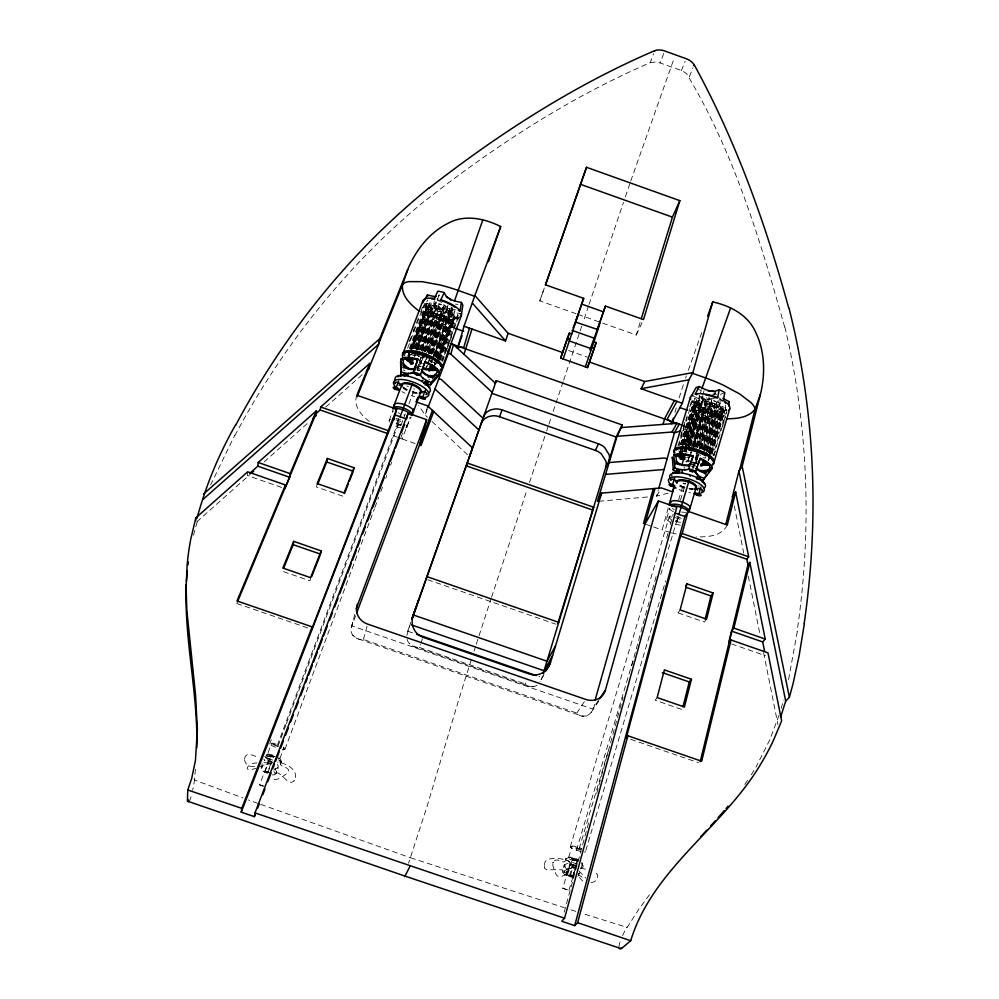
<?xml version="1.0" encoding="UTF-8"?>
<svg xmlns="http://www.w3.org/2000/svg" width="999" height="999" viewBox="0 0 999 999"><rect width="100%" height="100%" fill="white"/><g stroke="black" fill="none" stroke-linecap="round" stroke-linejoin="round"><path stroke-width="0.75" stroke-dasharray="5 3.75" d="M688.124 446.053L699.799 407.317C701.748 404.458 693.98 401.698 694.505 405.444M457.904 319.618C459.14 317.245 454.632 317.47 454.62 319.792L439.835 359.877M695.466 458.179L697.165 461.501M697.614 447.09L711.488 401.885L711.238 399.712A18.494 6.643 16.7 0 0 708.216 398.901L707.117 400.062L692.082 450.099M693.843 444.218L694.155 445.741A18.706 6.206 16.9 0 1 697.202 446.578L698.326 445.454L711.638 400.724M573.201 877.759L564.61 874.737L562.949 872.452M562.974 871.802L562.462 869.829L546.453 869.667L544.455 868.143L544.767 864.872L544.455 865.808M562.949 872.676L563.124 870.741M714.335 414.785C714.834 412.35 719.917 413.449 719.018 415.884L708.266 452.172M276.586 772.065L275.549 773.975L273.451 771.153M693.743 444.755L694.03 446.353L697.165 447.215M406.818 635.539L410.701 622.452M261.189 767.682L262.05 767.819L262.65 765.471L266.221 764.272M700.399 448.151L710.326 414.872C711.8 412.35 706.618 410.502 706.043 413.099L696.016 446.953M423.763 353.634L420.916 361.301L421.341 363.311A9.166 3.047 20.4 0 0 422.265 363.636M247.677 471.828L247.34 475.512L282.068 487.587M710.464 413.923L715.122 414.323A15.26 5.47 16.7 0 1 696.89 407.904L685.539 445.779M708.578 452.06L721.74 407.355L722.489 406.256L724.362 406.293M691.208 402.06L689.098 409.39M714.46 398.551A9.59 3.472 16.6 0 0 708.703 398.726L706.056 399.712L702.697 408.141A20.43 7.368 16.7 0 0 724.774 411.813L725.499 405.082M244.668 758.616C245.255 750.911 255.145 756.33 259.228 757.717M195.529 769.305L194.218 779.919L242.982 797.964M439.835 321.878C441.346 319.418 436.838 317.857 436.413 320.667L424.475 352.635M427.322 351.81L441.633 313.436C444.567 310.751 439.997 306.218 438.586 310.14L422.602 352.884M797.327 631.543L787.999 682.542M720.966 416.196L722.202 413.436L721.84 415.097M317.183 483.566L316.583 487.037L343.369 496.366L344.081 492.932M310.602 577.647L310.015 580.831L282.392 571.266M425.512 310.514L426.161 308.941L410.364 351.386M411.401 348.838L426.785 307.018L410.539 348.639M420.641 366.77A15.41 5.095 20.4 0 1 418.718 366.021L421.178 366.695M420.841 361.7L420.741 364.985M356.88 395.229C352.684 406.306 362.137 416.034 370.204 422.19M420.916 361.301L420.517 363.336L423.926 354.096M439.985 321.366L439.935 317.632A9.066 3.259 20.6 0 1 438.561 317.145L436.825 318.656L424.313 352.172M441.745 313.049L441.321 311.064A9.066 3.259 20.6 0 0 439.935 310.577L438.161 312.2M436.875 317.407L441.67 319.093M565.559 859.103C565.596 865.946 558.366 857.829 554.695 860.564C551.173 862.599 553.321 867.494 554.645 870.254C557.654 884.365 566.071 869.48 573.563 876.51M427.759 351.898L444.018 308.179A15.36 5.544 20.6 0 0 432.018 305.232L415.696 348.688M414.872 355.944L415.272 354.608A15.547 5.145 20.4 0 1 416.096 354.757M680.506 452.185L680.769 451.123M447.827 318.394C448.526 314.51 456.181 318.394 452.872 321.591M454.008 318.619L454.92 316.958A15.747 5.682 20.6 0 1 454.495 318.793L439.123 358.941M702.185 411.501C703.034 409.14 698.164 407.505 697.552 410.077L686.625 446.241M684.04 468.344L684.327 467.095M680.344 450.636L680.207 451.386L680.644 450.811M699.362 413.049C700.761 411.051 697.24 408.404 696.827 411.463L686.55 445.492M695.516 457.792L697.826 449.975M562.724 888.273L568.943 890.284L562.737 888.323L571.628 858.453L574.974 859.078M701.248 411.925L701.011 410.339A18.482 6.631 16.7 0 1 698.488 409.091L698.251 409.066M719.08 417.02L719.093 415.197L715.134 412.762A9.241 3.309 16.7 0 1 714.16 412.899L712.737 414.91L702.559 449.063M193.519 535.164L197.765 519.792M703.084 412.5L702.821 410.077M354.782 614.373L351.835 625.898C348.201 633.329 355.931 640.671 363.361 639.46L576.835 713.111C585.352 722.077 595.317 711.213 594.717 701.56M698.776 404.22C700.124 401.336 696.178 402.435 696.34 404.595L684.053 445.217M458.241 318.656L458.254 318.544A19.181 6.931 20.6 0 1 457.367 319.443L457.242 319.605M710.514 451.411L710.514 453.096M684.977 443.094L685.164 444.455A18.956 6.294 16.9 0 1 687.824 444.63L688.885 443.344L702.197 399.25L701.935 397.864A18.744 6.731 16.7 0 0 699.288 397.752L684.527 444.605M715.009 410.751L714.934 408.279A9.091 3.247 16.7 0 0 713.86 407.717M706.58 619.143L704.407 622.04L678.046 612.862L678.808 609.977M263.361 786.538L259.64 784.852L270.629 755.506L274.85 756.543M351.448 627.072L353.184 620.616M721.778 413.574C724.275 409.827 716.183 407.517 715.559 411.251M699.999 410.414L700.162 407.954A9.241 3.309 16.7 0 1 699.762 407.33L694.605 406.556L693.806 408.104M262.125 763.673L261.001 770.117L268.731 774.088M694.804 409.665L694.605 406.556M564.185 912.199L589.285 820.554M596.69 793.506L623.014 697.352M631.655 665.809L656.743 574.15M666.62 538.099L668.256 532.08M670.317 524.575L673.201 514.06M670.229 532.479L662.15 529.957L668.631 506.518M684.627 448.576L694.53 412.749A76.536 9.041 -70.2 0 1 698.264 399.975L699.662 395.517M685.751 444.368L690.247 428.047L684.765 426.111M427.322 407.242L425.149 415.047L427.422 417.182M363.361 639.46L367.632 624.1M668.281 493.044L656.58 496.191L658.254 490.259M572.689 858.116L577.809 860.489L571.628 858.553M674.987 412.325L676.236 407.917M713.686 455.769L726.797 411.288M781.181 708.466L783.603 699.999M437.362 300.262A9.64 3.521 20.7 0 1 444.792 305.507L445.941 307.842L443.381 316.621L441.845 313.499M451.073 306.893L452.185 309.228L449.625 318.019L448.101 314.885A9.828 3.559 20.4 0 1 454.97 312.525L458.616 313.349M717.507 409.99L705.057 450.462L702.334 449.075L702.247 447.664L715.409 403.509L717.419 402.035A18.494 6.643 16.7 0 1 719.979 403.321L707.03 449.138L705.319 450.512M700.012 404.932L687.762 445.604M442.22 310.851L426.66 352.709M544.63 865.271C542.819 851.735 580.257 861.975 566.858 863.648L567.919 863.223C565.322 863.061 563.149 869.255 564.41 864.684L563.811 867.507L564.435 864.497L563.836 867.369L564.36 864.834L567.994 872.651L565.122 874.487L573.076 876.635M585.814 850.499L665.646 580.869M708.516 452.684L722.09 408.454A15.522 5.557 16.7 0 1 723.401 410.689M708.815 452.522L721.603 410.439M708.99 452.672L722.09 408.454M709.203 453.384L720.541 413.673L717.132 414.16L706.293 450.649M709.365 453.771L720.991 414.51C721.153 412.337 726.086 412.2 725.024 414.672L712.974 455.507M710.064 452.672L721.765 413.124L722.989 411.576L711.313 452.872M709.839 453.921L724.275 406.256M710.339 453.234L722.951 410.589L721.603 408.391M710.551 452.847L722.252 413.299A15.647 5.607 16.7 0 0 723.463 411.75M710.364 453.883L722.989 411.576M710.813 453.309L722.951 410.589M711.5 453.346L723.501 414.098A19.031 6.831 16.7 0 0 725.099 413.536L725.149 413.524M711.812 453.646L724.912 410.227M714.035 455.606L715.321 451.223M722.652 426.361L725.661 416.133M434.34 354.395L434.39 355.881L436.501 357.417M579.183 848.626L608.029 751.723M660.764 574.562L677.934 516.908M677.759 518.394L678.271 516.695M568.955 890.246L577.822 860.439M572.927 876.398L576.098 865.758L573.676 864.697L570.167 864.197L566.995 874.812L572.927 876.398L566.995 874.812M703.433 449.612L717.095 404.895L703.995 449.525M703.633 449.862L713.448 416.77L711.45 412.837A9.091 3.247 16.7 0 1 710.102 412.637L708.466 414.398L698.264 448.501M720.242 401.523C719.929 411.388 712.786 406.905 718.481 399.588M703.995 450.099L716.271 408.579C716.683 405.482 720.217 408.179 718.818 410.189L706.518 451.486M718.219 403.196L719.442 399.088M704.283 450.761L714.984 414.11M704.557 450.262L715.247 412.762M704.62 451.536L716.67 412.075A9.316 3.334 16.7 0 0 717.02 411.638L722.215 413.549M705.431 450.112L716.957 410.389A9.241 3.309 16.7 0 0 716.57 409.777L716.495 409.702M707.18 451.448L720.654 407.155L707.529 451.411M726.523 413.199L726.76 412.425M570.292 846.827L669.305 516.583M568.693 857.242L572.002 846.203M694.892 447.702L707.03 407.23C708.241 404.258 703.209 400.075 702.097 404.283L689.447 446.253M567.519 874.55L570.704 863.923M696.403 446.528L709.827 402.035L696.553 446.328M571.553 864.435C571.041 853.396 581.406 861.675 573.688 865.371C569.855 864.385 573.039 864.123 574.712 865.521M680.519 500.137L685.576 483.154M576.498 850.186L633.066 660.501M696.827 446.865L706.131 415.821C707.479 413.386 703.046 411.738 702.747 414.635M697.252 446.341L709.402 405.744C709.715 402.809 714.223 404.495 712.849 406.968L699.862 450.474M697.339 447.727L707.791 412.799L703.046 411.138L692.444 446.191M569.43 875.861L572.602 865.259L570.167 864.197M697.652 446.74L707.417 414.135L706.942 411.85M570.491 875.349L573.676 864.697M677.035 521.553L678.321 517.245M692.806 468.793L697.414 453.359M699.088 447.789L712.287 403.633A2.285 0.824 16.7 0 0 709.278 401.948A2.285 0.824 16.7 0 0 708.766 403.284A2.285 0.824 16.7 0 0 712.299 403.633M693.493 468.094L698.101 452.659M698.513 451.261L711.325 408.404A2.747 0.987 16.7 0 0 707.879 406.356A2.747 0.987 16.7 0 0 707.005 407.867A2.747 0.987 16.7 0 0 711.338 408.416M699.862 447.752L711.525 408.703L711.126 406.306M696.628 463.336A15.447 5.082 16.9 0 1 695.654 463.124L698.114 454.183M699.849 448.364L710.289 413.424M695.654 463.124L698.251 454.395M699.999 448.576L710.014 413.411A18.482 6.631 16.7 0 1 707.067 412.612L705.993 413.698M572.39 876.66L576.098 865.758M698.663 453.946L696.415 459.453A18.694 6.194 16.9 0 1 694.28 458.916M697.165 459.69L698.501 455.257M700.811 448.189L712.599 408.766L713.548 407.604L717.407 407.018M701.298 448.189L714.635 403.733L709.702 402.197M701.648 449.026L711.775 413.024M686.001 451.948L687.349 447.49M687.799 446.004L699.712 407.28M666.72 518.219L669.792 507.979M687.612 449.288L702.272 400.661A15.272 5.47 16.7 0 1 720.741 407.18M689.085 445.079L702.272 400.661M701.96 403.047L704.407 394.905M689.273 446.029L703.059 400.174L702.147 397.989M689.56 446.516L700.848 410.102L689.897 446.466M703.746 399.513C699.088 396.928 705.344 402.959 704.557 396.778M689.834 446.503L700.561 410.901L701.81 409.44A9.091 3.247 16.7 0 0 702.772 410.052M691.046 445.542L702.834 406.343L702.759 404.92L698.813 402.397M691.333 447.627L703.646 406.743L705.207 404.845M709.015 396.84C709.515 407.567 700.586 408.141 706.455 397.614M688.998 461.101A15.322 5.032 16.9 0 1 688.074 460.726L690.696 452.01M688.074 460.726L689.934 454.77M692.557 446.041L703.046 411.138M692.869 446.79L705.506 402.984M690.309 456.019L691.645 451.573M692.394 450.037L707.017 401.336L693.431 447.302M693.781 447.028L704.02 412.937L705.594 411.376A9.091 3.247 16.7 0 0 706.93 411.85M694.093 446.815L706.118 406.768M678.608 500.049L683.728 482.954M694.692 446.416L707.941 402.272M430.569 314.585C431.568 312.412 427.048 310.077 426.236 312.575L412.824 348.189M431.668 362.088L432.067 360.901M680.831 444.655L693.194 403.933L692.956 401.261M681.718 443.956L694.143 402.984M681.618 444.293L694.043 403.346A15.647 5.607 16.7 0 1 695.179 401.773L681.867 447.14M679.07 454.095L679.957 451.173M681.98 445.217L695.654 401.935M682.28 444.28L695.167 401.773M679.545 454.17L680.431 451.248M682.642 443.956L694.13 404.445A15.522 5.557 16.7 0 0 695.529 406.643L695.903 407.729L684.964 443.906M683.166 443.993L694.13 406.168A18.806 6.756 16.7 0 1 692.707 404.782L680.157 444.93M683.079 444.418L696.378 400.524L696.291 399.138L694.63 398.289A19.031 6.831 16.7 0 0 693.069 398.888M683.154 445.192L696.49 401.148A15.522 5.557 16.7 0 1 699.862 400.649L686.475 446.466M683.965 443.956L696.852 401.373L700.249 400.849M680.968 454.732L682.292 450.362M684.065 444.53L695.529 406.643M681.892 453.346L682.767 450.437M683.778 451.61L685.089 447.24M684.989 448.651L697.314 407.879L700.848 410.102M685.214 449.188L699.887 400.624M684.877 452.023L686.188 447.689M701.598 399.038L702.384 396.203M702.796 394.83L704.033 390.746M687.312 447.09L685.851 451.935M425.924 310.302L425.174 307.48L423.401 307.03A19.143 6.918 20.6 0 0 424.113 308.429L409.315 348.601M680.769 435.389L684.765 422.277M678.046 445.729L687.324 415.197M692.369 400.374L678.945 445.379A19.243 6.381 16.9 0 1 679.407 445.179M432.829 319.006C434.365 316.92 430.569 314.323 429.982 317.307L417.982 349.313M577.809 314.335L636.263 335.027L640.384 321.591M693.693 406.568L694.854 403.808M699.575 406.368L699.675 406.081A9.241 3.309 16.7 0 1 699.999 405.644M435.839 318.206L435.626 315.784A9.141 3.284 20.6 0 1 434.49 315.097L431.031 315.896M437.125 311.95C438.549 308.916 432.779 304.595 431.643 308.816L416.146 350.062M446.565 321.528C447.627 319.218 443.219 317.42 442.145 319.455M471.403 659.502L464.485 681.343A321.366 13.636 -70.7 0 0 456.98 705.631L427.322 805.644L408.541 863.261M474.038 651.223L475.412 646.952M779.02 715.222L769.942 739.497L755.931 767.195M476.323 644.105L491.083 598.676M700.374 393.269L701.111 391.021M700.311 407.093L701.523 404.932A9.241 3.309 16.7 0 1 702.484 404.807L702.634 404.807M444.405 320.517L444.243 318.544A9.291 3.347 20.6 0 1 442.957 318.381L441.283 320.117M458.266 317.145L442.195 360.826M491.558 597.24L527.147 489.498M683.328 384.74L680.456 393.693A76.561 8.142 -70.2 0 0 679.108 398.077M529.495 482.48L546.191 432.355M427.497 315.347L427.172 312.188L425.986 313.599M432.317 315.959L432.455 313.486A9.141 3.284 20.6 0 1 431.893 312.812L427.023 312.125M546.653 430.981L548.488 425.462M548.963 424.063L551.298 417.058M553.171 411.463L563.149 381.63M588.561 305.894L583.129 322.065M589.06 304.42L623.463 202.472M563.636 380.194L579.67 332.355M580.169 330.881L582.629 323.539M428.721 308.903L428.996 307.143L426.773 309.44L410.776 351.598M625.399 196.766L629.82 183.779M630.769 180.994L674.412 57.492M680.968 451.236L680.556 452.085M716.645 417.357L717.744 415.384L719.093 415.197M685.576 378.084L686.325 375.911M407.679 631.368L410.139 624.437M539.822 300.886L544.393 287.762L539.822 300.886L576.348 313.811M715.159 415.684L716.196 414.448A18.744 6.731 16.7 0 0 718.818 414.585L719.018 414.685M708.703 459.403L708.641 460.664A15.709 5.17 16.9 0 0 708.004 459.428M447.177 319.98L447.415 318.281A9.291 3.347 20.6 0 1 446.628 318.481L432.742 354.083M688.348 370.204L701.835 332.417M686.638 450.911L686.213 452.01M708.091 407.492L709.839 404.807M421.74 350.474L434.315 316.221A15.36 5.532 20.6 0 1 430.344 313.836L431.268 311.463A9.378 3.372 20.6 0 1 431.381 310.814L431.868 309.528M409.315 353.496L408.628 355.844L409.303 354.22M407.155 639.323C407.854 644.83 418.319 650.911 420.367 644.492M420.891 643.044L422.477 638.698M451.948 308.029L450.337 312.437A76.985 3.571 -70.8 0 1 445.641 324.95L434.016 355.457M441.858 361.001L457.043 319.942M442.545 361.363L445.754 352.635M446.778 349.875L452.085 335.414M435.214 355.906L448.489 320.067L444.13 319.518L431.368 353.858M435.427 356.144L448.489 320.067M435.876 356.643L452.397 313.236A15.609 5.632 20.6 0 1 454.445 315.734L438.436 359.078M436.326 356.705L452.397 313.236M436.588 357.33L450.387 320.03L453.558 319.543A15.609 5.632 20.6 0 1 450.786 320.267L436.988 357.567M437.187 356.68L449.8 322.64L451.898 320.679A18.919 6.843 20.6 0 0 454.033 320.554L439.797 360.339M433.803 366.183L434.865 363.311M435.064 364.735L436.65 360.452M437.175 359.028L451.785 320.704L438.623 357.679M437.824 358.304L452.522 318.531C454.97 314.835 447.09 312.562 446.153 316.159L431.93 354.495M437.987 359.016L454.008 315.647L451.96 313.187M437.999 361.388L455.007 315.372L455.944 314.273L457.817 314.673A19.181 6.931 20.6 0 1 458.304 315.609M439.473 358.828L454.92 316.958M439.435 359.94L454.857 318.132M709.977 416.783L711.288 415.01L713.336 415.509M426.635 359.478L428.359 354.845M428.808 353.646L441.708 318.918M429.333 353.858L442.17 319.43M430.157 352.997L446.628 309.39A15.36 5.544 20.6 0 1 450.636 311.813L434.515 355.307M430.869 352.959L447.577 308.404L447.415 306.78A18.606 6.718 20.6 0 0 444.567 305.519L442.894 307.105L426.71 350.512L426.885 352.085L430.207 353.296L442.395 320.592L443.556 319.493A18.631 6.731 20.6 0 0 446.391 320.13L446.678 320.404M445.167 312.749L443.032 312.05L445.117 312.849L448.139 304.757M431.431 351.848L430.569 352.872L446.628 309.39M279.895 758.553L283.941 747.689M431.231 353.958L445.479 315.622L445.429 313.137A9.141 3.284 20.6 0 0 444.293 312.437L442.619 313.898L428.334 352.272M427.122 365.309L426.273 368.406A15.534 5.145 20.4 0 0 427.197 368.594M427.647 363.873L429.245 359.59M426.273 368.406L427.335 365.547M427.859 364.111L429.458 359.815M431.58 354.096L444.13 319.518M284.977 749.262L374.338 508.966M374.887 507.504L378.683 497.29M380.856 491.458L382.48 487.075M385.739 478.309L386.825 475.399M390.621 465.172L391.708 462.262M400.936 437.437L402.572 433.067M447.989 313.386L450.462 306.718M452.597 307.854C453.621 312.787 446.516 310.339 450.449 307.143M406.843 427.21L410.577 417.145M433.254 356.081L448.563 314.785C450.087 311.888 445.804 310.527 443.881 312.4M433.441 356.193L448.052 315.459A9.141 3.284 20.6 0 0 447.44 314.747L447.465 314.76M431.456 362.4L433.079 358.004M433.616 356.543L450.636 311.813M433.966 356.281L448.476 317.42A9.378 3.372 20.6 0 0 448.601 316.895L448.601 316.895M448.551 317.257L449.026 315.959M434.815 355.232L446.84 322.702L444.53 318.718M689.772 444.243L688.823 445.429L685.913 445.217M265.022 771.74L268.906 760.813L271.628 761.513L267.72 771.99L264.985 771.278L270.492 773.601M422.29 351.623L439.148 306.456L443.981 308.366M419.543 360.851L421.079 356.73M272.452 762.462C267.732 762.799 270.991 753.608 274.463 756.63M396.665 423.376L398.776 417.719M417.082 368.756L421.141 357.555M423.763 350.874L439.972 307.48M441.158 304.545C435.502 301.548 443.231 308.404 442.17 301.86M418.718 366.021L421.953 357.267M424.088 351.548L436.913 317.22M277.335 745.379L399.538 418.306M267.769 772.901L271.666 762.462L268.931 761.288M285.839 725.162L277.347 747.889A8.092 1.186 19.3 0 1 269.73 743.918A8.092 1.186 19.3 0 1 278.733 745.878M286.376 723.738L398.276 424.338M423.189 357.355L421.328 362.137L437.987 318.444C438.998 316.046 433.903 314.348 433.404 317.17L418.494 356.968M425.312 351.673L437.437 317.507A18.594 6.718 20.6 0 1 434.515 316.196L433.778 316.508M397.402 426.973L400.237 419.393M427.797 351.723L444.018 308.179M401.061 425.075L403.159 419.418M403.696 418.007L405.269 413.761M408.941 403.896L414.685 388.499M428.059 352.56L446.016 304.046M424.712 362.849L426.298 358.216M428.284 353.259L442.957 313.873A2.76 0.999 20.6 0 0 439.647 311.576A2.76 0.999 20.6 0 0 438.636 313.024A2.76 0.999 20.6 0 0 442.969 313.886M453.184 320.279L453.808 318.731M682.742 451.211L682.28 452.097M414.897 348.838L428.559 312.425A15.609 5.632 20.6 0 1 426.461 309.977L428.996 312.475L415.534 348.301M415.921 348.926L432.03 305.244M416.396 348.938L429.17 313.162A18.856 6.818 20.6 0 1 427.147 311.651L426.948 311.613M439.185 295.142L434.215 307.005L432.629 306.106L434.64 300.761M416.908 349.613L431.393 310.826L426.161 308.941M416.87 350.362L432.417 309.94A9.141 3.284 20.6 0 1 433.204 309.827M417.232 350.137L431.78 312.724M269.693 744.03L271.328 739.672M418.818 349.887L433.404 310.839L433.316 309.74L428.996 307.143M273.726 757.329A6.531 0.912 19.3 0 1 267.557 754.158L271.603 743.281A6.518 0.962 19.3 0 1 278.334 744.667M419.617 349.875L434.79 309.203L434.79 307.242M420.129 349.3L436.426 305.781L420.342 349.538M420.429 350.037L434.128 315.047M421.466 350.537L434.315 316.221M355.656 615.684L351.835 625.898L592.607 709.028L598.588 700.174M409.79 340.684L411.363 336.501M413.474 330.919L418.756 316.945M407.58 348.339L424.088 304.695M409.865 348.926L426.123 305.819L426.086 304.383L424.35 303.571M407.817 355.844L409.99 350.075M408.067 356.144L410.227 350.399M410.776 348.963L425.949 308.703A15.747 5.682 20.6 0 1 426.298 306.843M408.316 356.019L410.489 350.249M411.026 348.813L427.197 306.069A15.609 5.632 20.6 0 1 429.932 305.332L414.011 348.938M408.554 356.318L409.64 353.446M411.838 348.164L427.597 306.318L430.344 305.544M408.067 358.778L410.239 353.034M408.516 358.841L410.676 353.097M411.213 351.66L426.898 310.027M412.812 348.601L429.72 302.247A18.919 6.843 20.6 0 0 427.584 302.41L410.277 348.264A19.131 6.394 20.4 0 1 412.412 348.164L413.474 346.853M413.598 348.701L429.932 305.307M389.198 420.429L392.994 410.364M427.335 409.265L425.149 415.047L418.693 405.507M426.498 199.738C495.354 145.754 569.73 97.427 650.199 62.65L653.596 53.671M409.34 341.87L410.427 338.998M413.136 331.83L414.223 328.958M420.729 311.75L422.352 307.455M398.751 437.737L402.135 438.986L410.289 417.607M414.935 354.87L414.473 356.031M449.712 343.281L440.01 339.86L433.941 355.744L450.412 311.051L452.822 309.89A18.856 6.818 20.6 0 1 454.845 311.426L438.773 356.431L436.763 357.505M784.665 327.035C760.301 240.447 733.478 151.036 686.6 73.764C685.127 72.577 683.541 71.516 681.805 70.767A10.764 10.539 -74.4 0 0 681.393 70.542L660.102 62.937L664.722 50.961M577.922 876.448L578.945 873.825M422.814 308.004L423.189 307.192M582.592 864.56L580.819 869.055L580.744 868.293M691.795 401.011A20.754 7.492 16.7 0 0 697.14 405.382L700.536 396.94L703.146 395.929M681.368 70.604L685.114 61.351M689.347 76.761L693.019 67.882M451.048 316.783L452.072 315.284M433.978 311.551L435.589 309.653M432.629 306.106L434.777 306.818M420.055 360.464L419.468 361.488M443.568 322.802L444.955 321.029L446.678 321.253M210.602 484.977L234.69 435.389M431.718 360.814L430.894 362A9.403 3.122 20.4 0 0 430.194 361.263L430.045 360.914M445.704 313.062L446.765 311.626M449.612 320.891L450.636 319.78L454.12 320.567M430.844 352.585L430.207 353.296M414.66 348.276L431.093 304.645L431.156 303.371L429.807 302.272M449.45 309.827L451.598 310.539M704.42 404.395L706.58 404.97M636.263 335.027L643.481 319.568M281.231 761.95C276.586 767.707 292.507 765.983 287.612 772.914C283.916 775.499 275.075 783.391 271.716 777.147M276.161 772.739L274.538 774.737L272.277 774.949M716.458 406.381L718.631 406.968M536.975 685.152C533.466 688.486 522.302 686.263 525.998 680.968M544.118 673.875L540.134 681.768M543.256 675.986C537.587 684.04 545.741 675.961 539.085 676.598M656.58 496.191L661.388 487.924M751.323 774.687L755.157 768.443M443.381 316.633A20.554 7.468 20.6 0 1 424.313 305.744L425.499 303.758M426.698 301.835L427.859 299.962M409.615 353.509L408.641 354.283M680.794 444.567L694.755 398.339M576.835 713.111L585.801 699.462M591.158 712.387L598.763 701.111M744.779 784.515L748.076 779.607M727.284 525.049C721.653 536.388 707.304 537.125 696.241 536.825M678.046 612.862L680.119 609.927M703.171 413.698L704.507 411.913M657.142 697.564L655.107 700.212L682.267 709.615L684.415 707.005M649.5 894.754L638.636 909.477L627.185 927.397L581.68 913.236M276.149 772.751C281.78 771.79 288.536 787.462 294.318 780.519L294.031 781.018C300.224 770.466 286.114 762.924 277.285 762.225M708.616 406.431L709.752 405.831M443.256 306.431L443.781 305.869L427.185 350L427.397 351.598A18.844 6.294 20.4 0 1 430.307 352.872L430.569 352.872M421.054 362.462L421.491 362.025L420.429 362.662A18.806 6.281 20.4 0 1 419.468 362.262M196.815 521.84L250.25 474.288M264.186 461.888L308.316 422.614M325.736 407.105L362.912 374.026M565.646 858.89L569.08 857.467L573.101 858.228M270.692 764.272L265.522 758.84L264.81 760.664L263.823 759.115M697.851 453.396L696.952 453.696A9.191 3.034 16.9 0 0 696.066 453.371M724.824 410.302L727.135 410.477M452.584 309.852L435.789 355.906A19.068 6.369 20.4 0 1 437.849 357.405L438.062 357.442M259.653 784.814L263.586 785.788M717.145 402.023L703.221 447.277L703.458 448.913A18.706 6.206 16.9 0 1 706.056 450.187L706.305 450.199M568.768 870.753C562.986 876.373 563.136 868.968 568.806 868.693L565.047 870.404L576.735 865.958M565.509 870.179L568.806 868.693M424.662 357.53L423.951 357.642A9.253 3.072 20.4 0 0 422.565 357.155M273.676 770.142L279.033 766.757L277.947 768.943L278.197 765.896L276.423 762.736M417.082 369.493L419.655 370.267M724.812 392.595L722.09 393.618A9.853 3.621 16.4 0 0 721.852 397.402M697.165 405.382L700.699 404.046M702.697 408.141L706.243 406.83A9.603 3.434 16.7 0 1 719.08 408.953L724.799 411.825M569.018 870.803L566.096 872.015C568.781 869.255 571.928 866.907 576.81 866.807M650.199 62.65L654.495 62.063L659.677 62.8A10.777 10.552 -76.8 0 1 660.127 62.887M683.066 430.219L690.247 428.047M586.863 716.021L581.168 715.808L408.903 656.38L356.581 638.274L352.622 635.189M581.056 867.856C582.604 868.493 584.702 865.084 582.017 865.284M411.838 354.732L408.703 355.144A15.797 5.232 20.4 0 1 410.764 354.558M270.055 761.438L272.44 762.05M266.059 764.31L272.015 763.661M692.569 404.757C695.067 403.683 697.614 409.74 694.605 404.52M257.093 762.899C247.789 762.724 240.884 773.338 256.243 768.231M697.964 409.915L701.498 409.403M686.488 457.367L689.06 457.055M457.767 314.635L440.921 360.539A19.356 6.469 20.4 0 1 441.196 360.989M685.139 450.886L681.368 451.073A15.709 5.17 16.9 0 1 682.579 450.824M419.555 370.754L417.033 369.742M598.913 501.261L649 496.853M266.446 754.532L275.175 756.343M533.678 686.575L528.883 686.238L413.923 646.54L409.515 643.706M719.23 398.014L720.554 398.301M421.428 350.274L422.565 349.138L438.798 305.756L438.186 303.409A18.644 6.743 20.6 0 0 435.302 302.772L434.153 303.958L417.857 347.34L418.506 349.6M419.63 356.356L419.43 356.356A9.253 3.072 20.4 0 0 418.156 356.181L417.794 355.806M254.52 766.37C249.425 767.607 244.031 763.973 244.668 758.516M576.348 860.002L573.201 858.928M263.848 762.587L272.14 763.411M259.64 766.308L262.762 766.733L262.25 765.371M722.589 418.643L708.104 416.595L689.023 410.814M590.971 882.492C597.352 882.629 601.173 873.838 593.481 871.927M691.882 465.859L694.043 466.845L691.658 466.595M432.242 305.494L436.638 306.031M413.736 354.72L418.169 355.344M430.894 362L434.515 362.512M702.409 400.886L707.155 401.561M702.959 457.717L705.556 458.129M436.963 298.951L437.487 298.376M695.504 462.924L699.05 463.486M580.606 868.006L587.624 869.767M425.611 303.296L429.233 304.096A9.94 3.621 20.8 0 0 435.989 301.648M455.956 310.002L453.521 309.465A9.84 3.609 20.5 0 1 442.644 303.509M424.275 305.731L430.769 307.18A9.665 3.472 20.7 0 1 441.82 313.486M671.403 532.817L676.298 534.04M572.602 865.259L575.561 866.033M410.601 857.804L564.26 907.679M570.953 909.827L576.311 911.538M690.809 452.11L690.983 452.172A9.191 3.034 16.9 0 1 691.882 452.31M236.788 603.471L308.741 628.284M630.694 739.322L698.388 762.674M427.672 579.72L555.968 624.225M407.742 631.206L413.574 633.229M419.318 647.389L524.512 683.703M731.593 643.943L765.459 655.719M402.135 438.986L418.069 444.555M646.403 524.45L652.122 526.448M653.558 526.948L662.15 529.957M575.661 859.003L578.633 860.151M680.556 451.785L680.057 451.61A15.834 5.207 16.9 0 0 679.432 452.122M688.186 460.589L691.783 461.85M568.618 350.537L587.524 357.205M453.983 327.897L436.975 321.478L421.141 312.6M268.831 772.702L262.974 771.141L268.818 772.277M260.664 804.345L410.327 857.716M257.942 803.371L248.426 799.937M273.451 757.005L270.617 755.544M273.676 756.805L272.078 756.018M397.627 437.325L389.61 433.853M417.907 348.751L418.032 348.801A18.844 6.294 20.4 0 1 420.941 349.463L422.152 348.326L438.424 303.584M267.72 771.99L270.467 773.151M264.885 756.743L271.154 762.424M698.925 395.816L701.086 396.903A9.778 3.571 16.8 0 0 714.01 399.013M694.417 396.615L697.627 398.226A9.765 3.521 17 0 1 700.674 404.033M696.89 388.436L700.112 390.06A9.753 3.559 16.9 0 1 703.271 392.17M711.95 454.445L725.749 407.692A18.744 6.731 16.7 0 0 724.275 406.406M429.021 359.39L432.08 361.176M411.563 354.433L414.91 356.381M278.496 757.829L280.632 759.602L281.418 761.762M578.084 874.262L584.815 879.12M430.619 313.761L434.59 316.146M447.552 318.344L451.823 320.866M446.341 309.465L450.349 311.888M684.515 450.549L687.162 452.16M716.745 404.945L720.304 407.205M575.349 868.218L570.329 865.234L575.549 870.004M578.958 870.916L585.776 878.046M431.968 421.453L469.468 456.618M695.716 459.39L696.066 459.627A9.191 3.034 16.9 0 0 696.977 459.777M579.308 877.397L584.328 882.804M435.851 364.797L434.178 362.5A15.809 5.232 20.4 0 1 435.639 363.936M271.166 762.449L271.965 763.511M699.512 454.67L699.787 455.007A9.191 3.034 16.9 0 1 700.549 455.444M440.01 339.86L446.116 349.588M581.78 862.299L582.692 864.447M678.658 450.836L678.708 450.924A19.018 6.306 16.9 0 0 680.157 452.247M274.887 768.169L276.586 771.915M438.499 303.733L438.861 304.47M734.277 505.769L743.743 553.196M748.326 576.148L759.927 634.29M763.598 652.647L777.946 724.562M194.643 779.145A17.832 2.073 -79.7 0 1 192.632 790.309M191.009 796.777A17.832 2.073 -79.7 0 1 189.36 801.248M618.955 946.89A17.657 3.397 -62.7 0 1 620.267 941.383M622.602 935.588A17.657 3.397 -62.7 0 1 627.147 926.872M234.902 435.502A1194.704 930.606 58 0 1 426.323 199.613M784.864 327.06A1251.997 986.188 -16.4 0 1 797.077 631.493M675.736 520.454A2.348 0.687 17.1 0 1 677.06 521.49A2.348 0.687 17.1 0 1 675.686 521.753M715.159 393.444A2.285 0.837 16.7 0 1 712.974 394.006M714.622 393.344A2.285 0.837 16.7 0 1 714.934 394.368A2.285 0.837 16.7 0 1 712.874 394.33M693.219 400.936A18.906 6.831 16.7 0 0 698.064 405.045A18.506 6.681 16.7 0 0 703.621 407.804A18.606 6.718 16.7 0 0 723.288 411.064M706.056 399.712A18.469 6.756 16.7 0 1 700.536 396.94M723.301 411.076A19.018 6.868 16.7 0 0 726.822 409.802L722.564 407.679A9.878 3.571 16.5 0 1 719.218 402.06M697.302 463.211A19.006 6.269 16.9 0 1 686.95 459.977M695.591 463.449A20.854 6.881 16.9 0 1 687.424 460.839M714.972 393.444A5.707 2.085 16.7 0 1 716.708 394.418M705.107 404.907A9.091 3.247 16.7 0 1 706.455 405.094M709.665 405.894A9.091 3.247 16.7 0 1 711.051 406.381M695.142 464.772A20.867 6.868 16.9 0 1 685.701 461.625M692.207 467.008A9.303 2.997 17 0 1 693.993 467.707M692.457 464.81A15.559 5.007 17 0 1 695.978 466.108M694.992 463.948A18.544 6.106 16.9 0 1 693.681 463.611M688.536 461.938A18.544 6.106 16.9 0 1 686.113 460.951M720.903 413.898A15.522 5.557 16.7 0 1 717.482 414.385M705.044 456.98A15.447 5.082 16.9 0 1 705.669 457.43M680.406 525.074A9.403 3.159 16.8 0 1 674.387 523.938M670.516 522.365A9.403 3.159 16.8 0 1 671.728 517.032M675.249 517.644A9.403 3.159 16.8 0 1 681.593 520.104M685.664 512.275A9.366 3.222 16.7 0 1 681.643 512.037M674.337 509.615A9.366 3.222 16.7 0 1 672.352 508.391M680.631 522.227A7.443 2.51 16.7 0 1 675.262 521.316M671.091 519.443A7.443 2.51 16.7 0 1 671.89 515.796M676.635 516.495A7.443 2.51 16.7 0 1 681.967 518.931M585.464 851.672A8.042 1.161 17.8 0 1 584.34 852.097M580.831 851.473A8.042 1.161 17.8 0 1 570.179 847.027A8.042 1.161 17.8 0 1 580.531 849.1M693.256 488.611A10.065 3.596 16.6 0 1 688.935 488.386M684.377 487.212A10.065 3.596 16.6 0 1 678.97 484.465M673.326 511.725A10.127 3.459 16.7 0 1 669.405 506.93M580.631 849.899A6.469 0.949 17.8 0 1 573.014 847.14A6.469 0.949 17.8 0 1 574.013 846.19A6.469 0.949 17.8 0 1 581.967 848.626M577.922 861.051A6.494 0.899 17.8 0 1 570.079 858.353A6.494 0.899 17.8 0 1 570.267 857.192A6.494 0.899 17.8 0 1 578.171 859.502M693.468 489.21A18.619 6.681 16.6 0 1 689.984 488.636M684.902 487.312A18.619 6.681 16.6 0 1 678.746 484.915M690.559 492.919A18.631 6.643 16.6 0 1 688.811 492.582M683.728 491.258A18.631 6.643 16.6 0 1 679.083 489.547M685.252 484.24A10.052 3.609 16.6 0 1 682.767 483.216M692.956 489.61A10.065 3.584 16.6 0 1 689.572 489.522M684.078 488.199A10.065 3.584 16.6 0 1 677.622 484.54M699.375 486.251A2.985 1.074 16.4 0 1 698.563 485.751M581.493 863.523A9.066 1.199 17.9 0 1 581.518 864.809M577.422 864.035A9.066 1.199 17.9 0 1 565.459 859.04A9.066 1.199 17.9 0 1 578.046 861.962M685.701 483.653A8.192 2.935 16.6 0 1 684.627 483.241M405.856 424.7A9.453 3.197 20.4 0 1 405.631 428.047M400.711 427.897A9.453 3.197 20.4 0 1 393.394 425.199M389.523 422.09A9.453 3.197 20.4 0 1 390.884 419.468M396.166 419.892A9.453 3.197 20.4 0 1 401.91 422.015M404.545 415.184A9.428 3.259 20.4 0 1 403.696 414.96M399.675 413.474A9.428 3.259 20.4 0 1 398.089 412.674M400.899 425.075A7.48 2.535 20.4 0 1 394.505 422.589M395.966 418.444A7.48 2.535 20.4 0 1 402.472 420.729M283.291 747.889A8.092 1.186 19.3 0 1 282.143 749.25M411.288 417.157A10.19 3.509 20.4 0 1 409.615 417.932M393.156 411.838A10.19 3.509 20.4 0 1 392.582 410.951M416.97 392.495A10.115 3.634 20.5 0 1 411.675 391.483M407.38 389.722A10.115 3.634 20.5 0 1 403.196 386.788M283.516 747.077A6.518 0.962 19.3 0 1 283.504 747.814M278.334 746.678A6.518 0.962 19.3 0 1 271.616 743.368M279.458 757.966A6.531 0.912 19.3 0 1 278.534 758.603M267.557 754.158A6.531 0.912 19.3 0 1 274.837 755.781M416.133 392.732A18.731 6.768 20.5 0 1 412.849 391.833M406.518 389.36A18.731 6.768 20.5 0 1 403.396 387.749M414.685 396.615A18.744 6.731 20.5 0 1 411.401 395.704M405.07 393.244A18.744 6.731 20.5 0 1 401.935 391.633M414.548 389.061A10.115 3.659 20.5 0 1 413.648 388.823M408.466 386.8A10.115 3.659 20.5 0 1 406.843 385.876M417.382 393.481A10.127 3.634 20.5 0 1 412.187 392.719M407.018 390.696A10.127 3.634 20.5 0 1 403.346 388.261M279.221 760.251A9.003 1.199 19.3 0 1 277.422 761.525M265.097 756.78A9.003 1.199 19.3 0 0 272.852 760.164A9.128 1.211 19.3 0 1 264.747 756.58M266.321 755.843A9.003 1.199 19.3 0 1 272.752 757.592M278.409 759.827A9.128 1.211 19.3 0 1 277.747 761.625M265.934 755.756A9.128 1.211 19.3 0 1 273.639 757.879M427.247 370.504A20.991 6.943 20.4 0 1 416.446 366.908M403.022 369.88A12.525 4.008 20.5 0 1 405.07 370.729M428.771 379.17A12.5 4.021 20.1 0 1 429.795 379.42M417.345 370.404A9.353 3.034 20.4 0 1 418.281 370.716M417.495 368.144A15.647 5.07 20.4 0 1 419.892 368.993M427.335 369.68A18.656 6.181 20.4 0 1 417.157 366.383M404.558 355.632A18.656 6.181 20.4 0 1 404.92 354.757M448.701 320.317A15.347 5.532 20.6 0 1 436.813 317.382M435.564 309.752A9.141 3.284 20.6 0 1 436.825 309.915M400.949 425.187A2.373 0.699 20.2 0 1 397.577 424.4A2.373 0.699 20.2 0 1 397.402 423.176A2.373 0.699 20.2 0 1 400.849 424.55M458.029 316.533A19.018 6.906 20.6 0 1 449.238 317.207A18.619 6.768 20.6 0 1 425.999 306.131A19.131 6.943 20.6 0 1 424.538 303.609M458.578 317.757A20.879 7.58 20.6 0 1 449.637 318.032M455.432 304.108A9.803 3.596 20.4 0 1 457.942 304.495M452.185 309.228A18.581 6.843 20.6 0 1 445.941 307.842M439.273 294.792A9.928 3.671 20.9 0 1 438.374 295.966M427.26 368.419A19.118 6.344 20.4 0 1 418.219 365.484M405.045 356.168A19.118 6.344 20.4 0 1 404.595 354.52M427.697 369.18A20.979 6.968 20.4 0 1 418.206 366.146M437.312 299.688A18.631 6.768 20.6 0 1 439.897 300.287M693.706 445.442L693.806 444.817L693.706 445.442M693.368 402.11L693.269 402.947L693.368 402.11M564.86 870.629L564.41 872.177L564.86 870.629M553.134 862.312L552.884 863.173L553.159 862.237M280.182 764.185L281.231 761.588L280.182 764.185M276.548 772.202L275.999 773.676L276.573 772.14M579.457 872.502L578.309 875.249L579.457 872.502M433.978 316.408L434.378 315.871L433.991 316.371M713.723 400.811L715.871 401.498L713.723 400.811M703.159 408.716A9.166 3.284 16.7 0 0 717.457 410.339A9.166 3.284 16.7 0 0 705.631 403.534A9.166 3.284 16.7 0 0 703.159 408.716M434.528 313.511A9.216 3.322 20.6 0 0 448.913 316.308A9.216 3.322 20.6 0 0 437.812 308.616A9.216 3.322 20.6 0 0 434.528 313.511M440.684 308.529A2.298 0.837 20.6 0 0 444.243 309.166A2.298 0.837 20.6 0 0 441.383 307.255A2.298 0.837 20.6 0 0 440.684 308.529"/><path stroke-width="1.5" d="M196.791 747.864C198.214 693.069 183.903 639.135 186.301 584.328M195.742 520.379L195.816 517.882L247.677 471.828L285.452 484.977L284.965 488.586L289.685 477.285L290.185 473.626L316.446 410.751L258.192 462.487L257.817 466.183L249.675 473.439M195.816 517.882L190.797 539.048A295.729 270.692 23 0 0 187.1 565.621L186.126 587.612L186.813 610.089L195.529 694.667L197.377 729.545L195.442 760.426L191.683 778.508L187.762 789.984L187.412 801.136L405.007 876.098L621.316 948.7L630.694 940.733C652.871 868.168 723.613 827.234 760.901 763.785A295.629 270.279 25.8 0 0 773.351 740.584L781.643 720.866L767.981 652.859L731.018 639.997L728.646 642.919L731.518 631.093L733.89 628.121L749.812 562.35L765.209 639.035L762.712 641.945L764.547 651.136M196.965 518.344C205.856 485.826 218.569 454.682 235.414 425.174M186.426 581.318L187.263 570.879M688.898 448.239L689.185 449.775L690.796 450.112M728.795 405.994L729.233 401.635L724.987 399.5A9.853 3.621 16.4 0 1 722.914 398.264M187.974 564.947L188.336 561.975M255.507 813.735L254.395 816.658L241.246 812.175L241.758 808.366L312.163 626.873L237.025 600.948L285.452 484.977M804.37 623.663L799.138 655.656L793.094 683.516L789.397 697.314L785.689 701.136L780.581 717.282M436.213 296.478A9.928 3.671 20.9 0 1 432.255 296.079L427.447 295.017L422.714 302.66A20.879 7.592 20.6 0 1 434.403 298.401L437.874 291.171A18.581 6.843 20.6 0 1 444.23 292.557L445.392 294.98A9.815 3.646 20.5 0 0 456.518 301.423L461.363 302.472L460.102 310.926L458.379 310.539M459.84 317.195A20.879 7.58 20.6 0 0 461.501 313.986L462.787 305.569A19.093 7.03 20.6 0 0 461.363 302.472M703.746 460.901L703.833 462.262L705.681 461.55M293.182 544.667L293.706 541.358L321.178 550.886L320.554 554.158L293.182 544.667L283.529 568.468M683.041 448.863L683.254 447.864M237.387 602.047L315.971 413.723L316.446 410.751M254.395 816.658L255.007 812.874L408.091 413.186L426.635 419.68L419.518 445.067L421.004 445.591L433.716 411.588M315.971 413.723L320.192 409.977L320.679 407.005L369.755 363.411L368.831 367.907A15.347 4.221 -49.6 0 0 368.718 368.856L366.396 370.929M434.865 361.001L435.252 359.453M429.645 356.343L429.745 358.117M317.719 484.253L326.76 461.975L327.385 458.441L354.033 467.732L353.546 470.067M728.783 410.177A20.754 7.492 16.7 0 0 723.351 400.474L724.812 392.595A18.482 6.768 16.7 0 0 719.193 389.747L716.495 390.796A9.765 3.609 16.8 0 1 703.533 388.711L699.263 386.538A18.981 6.943 16.7 0 0 695.828 387.899L691.82 395.317A20.754 7.492 16.7 0 0 690.709 399.213M719.193 389.76L717.694 397.639L716.733 398.002A18.619 6.718 16.7 0 0 705.381 394.855M312.163 626.873L311.676 629.295L396.603 409.153L356.88 395.229L369.755 363.411M432.579 378.097A16.171 5.232 20.4 0 0 432.43 377.61A12.737 4.171 20.2 0 1 422.277 369.967L425.05 361.501A21.016 6.893 20.4 0 1 439.772 372.689M426.536 357.33L426.735 356.531M368.718 368.856L378.658 344.255A15.197 4.246 -49.9 0 1 378.783 343.294L379.745 338.723L407.717 269.63A148.239 123.189 20.7 0 1 415.259 254.658C423.164 241.758 434.053 230.319 447.689 223.489C464.36 214.061 484.44 218.394 500.699 226.548L488.436 261.676M696.378 449.25L696.378 451.186M404.832 875.611L404.695 876.647L410.327 865.733M703.333 452.072L703.196 454.07M700.224 761.663L747.964 564.81L749.812 562.35M731.018 639.997L701.673 761.226L627.847 735.764L626.286 737.799L680.556 536.051L682.18 533.503L688.136 511.326A9.366 3.222 16.7 0 0 681.193 505.394A9.366 3.222 16.7 0 0 670.566 505.419M683.865 454.358L683.728 456.331L685.064 457.455M241.246 812.175L395.179 415.01L396.603 409.153M433.778 365.934L433.678 367.245L434.602 367.095M683.004 706.705L689.26 681.955L691.42 679.258L664.397 669.892L657.142 697.564L684.415 707.005L691.42 679.258M705.144 619.143L710.988 595.978L713.174 593.006L686.95 583.866L685.576 585.876M713.174 593.006L706.58 619.143L680.119 609.927L686.95 583.866M733.366 501.186L732.442 496.59L738.948 471.004A15.072 5.182 88.2 0 0 739.572 470.217L742.17 466.271L760.389 394.368A147.977 122.79 24.3 0 0 763.186 377.859C764.51 362.625 762.612 346.84 755.956 332.942C748.601 315.334 730.581 305.806 712.724 301.91L707.542 316.433M725.836 524.313L733.066 495.829L735.664 491.958L748.688 556.78L746.852 559.24L747.964 564.81M739.572 470.217L755.082 409.115L760.389 394.368M735.664 491.958L727.284 525.049L688.136 511.326L684.877 516.508L574.687 925.636L561.725 921.215L564.572 918.231L676.798 507.355L658.466 500.936L644.967 523.938L643.493 523.426L653.358 488.623M356.256 608.616L426.635 419.68M408.091 413.186L406.593 419.006L395.179 415.01M574.687 925.636L577.622 922.676L627.847 735.764M669.03 505.057L674.325 485.901L672.677 491.87L661.388 487.924L601.648 493.094L597.39 501.386L617.082 436.301L622.202 424.975L496.266 380.656L495.367 383.204L453.521 344.63L451.148 343.793L448.401 353.284L427.872 407.817M672.477 421.153L682.329 403.284L688.935 379.807L692.856 372.602L712.724 301.91M658.666 488.773L674.437 432.829L680.182 431.093M678.633 423.951L451.748 344.006M599.45 698.913L605.431 690.072L658.466 500.936M671.753 423.726L673.314 418.206M595.129 700.062L655.007 488.474M412.175 618.081L492.22 392.395L450.799 354.121L453.521 344.63M663.024 424.388L664.735 418.431L674.437 400.499M458.341 345.691L464.011 326.236L474.875 295.504L500.699 226.548M589.909 349.837L597.377 329.408L575.449 322.065L583.703 298.339L545.554 284.865L586.513 167.295L679.844 200.649L643.481 319.568L605.444 306.094L597.24 329.782L605.444 306.094M577.797 316.084L563.161 358.991L587.524 367.607L596.166 342.57L593.968 341.795L585.327 366.82M714.11 461.963L729.732 408.878M689.06 511.538L696.553 486.151M709.028 457.642L709.902 454.695M709.09 458.578L709.927 455.369M709.577 458.753L710.439 455.806M422.602 352.884L422.664 355.095M469.493 328.172L463.711 347.59A7.205 6.106 16.9 0 0 457.505 347.889M678.87 514.66L689.023 480.894M707.879 462.862A15.834 5.207 16.9 0 1 702.734 463.998L703.259 460.864M702.759 463.998L703.621 461.076M705.868 455.869L706.743 452.922M697.652 495.042L697.851 494.343M699 493.406L700.861 487.162M471.978 329.058L463.986 354.283M557.904 623.251L593.656 507.23L467.32 463.037L466.358 465.846L592.282 509.89M543.244 673.488L605.806 467.107L609.053 460.651L616.196 437.05L622.202 424.975M413.161 615.159A21.441 19.918 18.9 0 0 412.15 619.929C411.463 627.247 415.909 634.889 423.002 637.25L529.732 674.138C536.65 676.66 544.767 673.326 548.476 667.082A21.429 19.805 30.6 0 0 550.474 662.662L601.648 493.094M680.394 449.712L681.53 446.703M681.817 449.6L682.704 446.665M681.006 456.256L679.07 454.095A15.709 5.17 16.9 0 0 680.531 456.181L681.892 453.346M684.814 459.178A15.447 5.082 16.9 0 1 682.017 457.43L682.891 454.52M682.017 457.43L683.229 454.483M685.576 449.413L686.475 446.466M681.743 465.459L685.039 454.545M674.437 449.862L690.521 397.053M671.44 485.839L671.653 485.152M672.714 484.178L674.612 477.947M641.296 318.606L672.427 217.145L679.844 200.649M415.609 351.486L415.447 353.284M593.968 341.795L599.737 323.851M587.524 367.607L596.166 342.57M563.161 358.991L560.689 358.142L567.182 338.649L569.393 333.104L571.853 333.978M560.689 358.142L569.393 333.104M576.048 320.204L583.703 298.339M701.847 388.786L730.519 308.229M464.011 326.236L505.544 340.909L508.116 333.304L474.875 295.504M412.125 618.556L415.596 608.279M418.993 598.688L413.474 615.022L546.977 661.213L555.506 645.978M469.468 456.618L472.452 447.852L427.684 405.931L416.271 401.935L417.944 397.577L416.271 401.935M412.038 619.055L483.678 416.645A13.861 11.988 19.7 0 1 487.175 411.825L490.784 409.827L495.054 408.953A15.759 13.624 19.7 0 1 502.035 409.952L598.488 443.831A15.722 13.561 25.8 0 1 604.595 447.427L609.128 454.645A13.836 11.938 25.9 0 1 609.065 460.664M496.266 380.656L491.933 393.356L616.196 437.05M423.676 383.291A12.512 3.984 20.1 0 1 430.544 384.802A16.571 5.32 20.4 0 0 431.068 382.43A12.75 4.133 20.2 0 1 420.529 374.525L425.05 361.501M706.755 475.312L702.597 480.382A16.471 5.257 17 0 0 704.27 478.421A12.7 4.071 16.7 0 1 695.766 471.253L700.262 458.316A20.892 6.806 16.9 0 1 712.15 468.469M407.717 269.63L402.547 284.553L378.783 343.294M685.676 447.564L685.027 449.026M482.729 220.155L454.37 301.336M545.417 284.852L586.513 167.295M672.802 459.078A20.892 6.806 16.9 0 1 672.327 457.055L673.301 470.092A16.471 5.257 17 0 1 674.862 468.081L673.838 454.995A20.892 6.806 16.9 0 1 693.269 455.844L690.034 464.098A15.559 5.007 17 0 1 691.246 464.448M693.269 455.856L688.711 468.781A12.687 4.083 17.1 0 1 674.862 468.094M700.262 458.316L697.901 464.16M705.918 453.658L705.269 454.945M400.587 361.526L400.899 374.4A16.571 5.32 20.3 0 1 401.298 371.965A12.775 4.133 20.6 0 0 413.349 372.003L417.969 359.003L415.097 367.445A12.762 4.171 20.6 0 1 403.421 367.432A16.171 5.232 20.4 0 0 403.121 367.744M481.343 423.439A13.761 11.926 19.6 0 1 484.827 418.643L488.411 416.658L492.657 415.784A15.634 13.561 19.7 0 1 499.587 416.758L502.035 409.952M442.207 367.657L461.351 315.584M432.03 364.51L430.656 369.043L432.242 364.735M432.342 368.818L435.502 368.431A15.797 5.232 20.4 0 1 432.742 369.043L433.404 365.946M432.742 369.043L433.803 366.183M422.964 396.516L425.224 390.372M422.527 398.489L422.777 397.814M436.838 363.411L437.899 360.514M412.013 415.459L421.253 390.547M692.432 448.239L691.083 450.074M402.697 409.727L412.412 383.753M400.025 416.97L403.384 407.992M457.392 348.201L462.1 335.639M396.341 387.175L398.638 381.044M395.991 389.185L396.503 387.824M411.763 358.329L410.252 361.126L411.326 358.266M413.149 359.64L412.337 362.437M356.743 612.774L432.48 410.427M699.862 450.474L698.813 452.048M393.019 408.129L402.122 383.953M654.445 51.411L654.732 50.649A13.112 9.765 21.6 0 1 664.722 50.961L686.188 58.704A13.112 9.753 22.3 0 1 694.255 64.898C736.138 141.383 765.783 224.3 788.773 308.241M403.109 353.072L422.814 301.036M411.925 413.336L413.561 409.053M257.742 807.916L259.415 803.546M262.762 794.804L264.985 788.973M267.782 781.693L271.129 772.951M272.789 768.581L274.463 764.223M275.587 761.3L279.483 751.111M280.594 748.189L283.391 740.908M285.614 735.089L288.399 727.796M290.634 721.977L293.419 714.697M295.654 708.865L298.439 701.585M300.674 695.754L304.008 687.012M305.682 682.654L307.355 678.284M308.479 675.361L312.375 665.172M313.486 662.262L317.395 652.06M318.506 649.15L322.415 638.948M323.526 636.038L327.435 625.836M329.658 620.017L332.442 612.737M334.677 606.905L338.024 598.164M339.697 593.793L346.378 576.323M347.502 573.401L351.398 563.211M352.51 560.289L356.418 550.099M357.53 547.19L360.314 539.897M362.55 534.078L365.334 526.798M367.57 520.966L370.916 512.225M372.59 507.854L384.29 477.272M385.402 474.363L389.31 464.16M390.422 461.251L394.33 451.048M395.442 448.139L399.35 437.937M401.573 432.117L404.358 424.837M321.178 550.886L310.602 577.647L282.854 568.044L293.706 541.358M354.033 467.732L344.081 492.932L317.183 483.566L327.385 458.441M311.676 576.61L319.992 555.556M344.48 493.568L348.339 483.803M349.438 481.006L353.296 471.241L326.76 461.975M573.051 327.897L575.561 321.678M357.167 396.74L368.831 367.907M412.687 351.511L411.988 352.959M436.775 361.139L436.351 362.063M693.943 65.647L694.255 64.898M431.031 365.434L429.37 367.27M418.781 351.923L417.082 353.783M432.729 357.505L431.106 358.991M426.123 354.133L424.325 355.756M454.907 307.28A18.731 6.806 20.6 0 0 441.208 300.649L440.796 299.812L444.23 292.557M499.587 416.758L595.342 450.374L598.488 443.831M682.329 403.284L641.108 388.736L644.705 381.531L692.856 372.602M411.413 358.067L410.552 359.103L409.69 358.179M696.778 394.742L695.242 393.981L699.263 386.538M676.897 401.361L667.157 419.28A7.218 6.081 28.2 0 1 671.84 423.414M617.082 436.301L672.04 432.03L676.885 423.339L683.391 425.636M679.283 424.188L674.375 432.854L672.04 432.03M552.584 655.694L544.08 670.754L411.6 624.949M545.529 671.378L550.474 662.674M708.566 472.889L710.476 470.479L708.291 469.705L705.119 473.676M708.353 469.755L709.989 467.707L712.187 468.481L704.27 478.421M705.282 473.938A16.071 5.17 17 0 0 705.319 473.526L706.805 471.69M726.086 808.553L728.059 806.168M724.312 810.589L718.031 817.756M715.272 820.841L710.576 826.011M431.068 382.43L439.822 372.702L437.587 371.915L432.43 377.61M430.544 384.815L439.26 375.124A21.016 6.893 20.4 0 1 437.225 376.273M700.923 836.45L706.768 830.157M251.411 473.251L253.734 471.191M312.962 418.469L316.446 415.372M203.359 499.088L378.658 344.255M203.571 493.993L379.745 338.723M429.133 188.112C498.588 133.941 573.626 85.502 654.732 50.649M723.326 400.474L722.364 400.836A18.519 6.681 16.7 0 0 720.279 399.65M641.108 388.736L688.935 379.807M702.397 463.786L706.168 463.623M605.556 474.388L664.085 469.493M609.14 462.549L664.697 458.004L667.095 458.841M621.428 427.56L676.885 423.339M727.309 418.818C737.05 418.631 748.825 417.632 755.082 409.115A48.839 12.812 21.3 0 0 750.898 402.51L739.585 393.881L723.114 385.065A53.759 14.136 21.3 0 0 705.594 377.934L691.932 373.102M459.827 313.611L461.538 313.998M427.947 376.848L428.671 377.11M187.762 789.984L241.758 808.366M255.007 812.874L564.572 918.231M577.622 922.676L630.694 940.733M662.349 672.627L689.26 681.955M416.496 634.228L536.163 675.586M686.325 587.387L710.988 595.978M258.192 462.487L290.185 473.626M733.89 628.121L765.209 639.035M257.817 466.183L289.685 477.285M731.518 631.093L762.712 641.945M427.06 576.66L558.753 622.352M675.012 513.049L684.877 516.508M320.679 407.005L388.261 430.656M682.18 533.503L748.688 556.78M320.192 409.977L387.575 433.541M680.556 536.051L746.852 559.24M450.799 354.121L448.451 353.296L446.89 350.811M696.815 451.648L698.214 452.135M673.838 454.995L676.036 455.769L676.673 463.461A16.071 5.17 17 0 0 675.774 464.011M438.861 378.621L441.283 379.47L483.041 418.294M572.052 330.382L593.718 338.037M474.787 296.316L458.216 290.459A54.083 14.298 18.8 0 0 440.109 284.99L422.215 281.681L408.866 281.618A49.138 12.962 18.7 0 0 402.547 284.553C401.036 295.866 410.826 304.707 418.918 311.001M567.182 338.649L569.617 339.51M591.62 347.29L593.806 348.064M569.168 340.909L591.183 348.676M508.116 333.304L562.887 352.659M589.86 362.187L644.705 381.531M455.369 328.384L463.698 331.318M679.407 407.417L687.649 410.327M581.443 303.996L603.071 311.7M580.444 184.303L672.427 217.145M691.82 395.317L693.343 396.079M682.354 457.392L684.752 458.841M703.508 454.582L704.545 455.207M434.965 389.023L478.908 429.982M410.689 361.201L408.067 358.778A15.797 5.232 20.4 0 0 410.252 361.126M472.577 303.334L505.544 340.909M434.415 298.414L434.84 299.263A19.018 6.918 20.6 0 0 431.556 299.001M742.17 466.271L789.397 697.314M738.948 471.004L785.689 701.136M403.421 367.42L403.221 359.84L400.986 359.053L401.298 371.965M685.539 454.07L685.564 454.383A9.353 3.084 16.9 0 0 685.814 454.782M605.444 690.072A16.446 15.097 37.2 0 1 585.801 699.45L367.632 624.1A16.483 15.285 11.7 0 1 357.355 604.283M595.342 450.387A15.597 13.499 25.9 0 1 601.398 453.958L605.881 461.126A13.736 11.876 25.9 0 1 605.819 467.107M235.639 425.262A1206.992 937.374 57.7 0 1 428.933 187.962M733.066 495.829A15.222 5.17 87.9 0 1 732.442 496.59M188.187 801.86A17.832 2.073 -79.7 0 1 187.887 799.287M621.69 947.789A17.657 3.397 -62.7 0 1 619.305 948.6M789.023 308.229A1263.86 993.168 -16.1 0 1 804.145 623.601M695.267 393.993A20.43 7.38 16.7 0 1 717.707 397.627M729.233 401.635A18.981 6.943 16.7 0 1 728.696 401.973M724.899 402.622A18.906 6.831 16.7 0 1 725.586 403.221M674.812 452.485A20.854 6.881 16.9 0 1 695.616 449.188A20.854 6.881 16.9 0 1 712.874 463.611M709.115 464.747A20.854 6.881 16.9 0 1 701.023 464.498M683.691 459.19A20.854 6.881 16.9 0 1 677.684 455.532M708.578 463.861A19.006 6.269 16.9 0 1 701.136 463.848M683.503 458.354A19.006 6.269 16.9 0 1 677.647 454.22M676.223 450.062A19.006 6.269 16.9 0 1 695.741 449.875A19.006 6.269 16.9 0 1 712.524 460.864M708.279 391.133A5.707 2.098 16.7 0 1 715.371 392.145M708.254 469.692A18.569 6.044 16.9 0 1 699.188 470.379M710.439 470.467A20.892 6.806 16.9 0 1 700.262 471.353M681.53 464.885A18.569 6.044 16.9 0 1 675.998 460.914M675.998 455.869A18.569 6.044 16.9 0 1 692.669 456.593M679.77 464.91A20.892 6.806 16.9 0 1 676.098 462.549M699.737 458.966A18.569 6.044 16.9 0 1 709.952 467.694M674.1 453.221A20.867 6.868 16.9 0 1 696.678 450.986A20.867 6.868 16.9 0 1 711.875 465.272M701.872 465.996A20.867 6.868 16.9 0 1 700.574 465.834M680.993 459.328A20.867 6.868 16.9 0 1 679.957 458.716M705.306 473.538A12.675 4.108 16.7 0 1 697.115 466.595M689.997 464.085A12.662 4.121 17.1 0 1 676.66 463.474M683.553 465.609A9.303 2.997 17 0 1 689.385 466.171M695.616 468.481A9.303 2.997 17 0 1 698.476 470.566M709.777 464.448A18.544 6.106 16.9 0 1 701.31 465.084M683.84 459.877A18.544 6.106 16.9 0 1 677.31 455.244M688.686 449.85A18.544 6.106 16.9 0 1 702.859 454.258M696.378 478.858A12.463 3.934 16.8 0 1 702.597 480.369M688.711 468.781A15.934 5.082 17 0 1 695.729 471.241M673.314 470.079A12.45 3.946 17.2 0 1 679.37 473.101M701.885 481.818A2.985 1.011 16.6 0 1 704.208 483.991M677.247 482.654A10.065 3.596 16.6 0 1 688.011 480.831A10.065 3.596 16.6 0 1 695.054 488.199M671.478 505.956A10.127 3.459 16.7 0 1 681.156 507.33A10.127 3.459 16.7 0 1 688.361 511.875M669.829 477.609A18.619 6.681 16.6 0 1 690.122 474.937A18.619 6.681 16.6 0 1 703.87 488.236M676.086 488.124A18.631 6.643 16.6 0 1 671.728 477.372A18.631 6.643 16.6 0 1 696.827 482.205A18.631 6.643 16.6 0 1 700.948 492.919M695.616 493.431A18.631 6.643 16.6 0 1 693.993 493.344M671.815 475.824A2.972 1.074 16.8 0 1 671.827 475.599M671.016 480.444A2.985 1.061 16.8 0 1 671.715 479.17A2.985 1.061 16.8 0 1 675.561 480.294A2.985 1.061 16.8 0 1 675.586 481.793M676.76 483.241A10.065 3.584 16.6 0 1 688.186 481.993A10.065 3.584 16.6 0 1 694.767 489.198M697.727 490.022A2.985 1.061 16.4 0 1 697.552 488.424A2.985 1.061 16.4 0 1 701.623 489.385A2.985 1.061 16.4 0 1 701.785 490.984M689.572 470.054A8.179 2.972 16.6 0 1 697.227 476.248M682.692 472.589A8.179 2.972 16.6 0 1 682.092 470.929M684.49 469.605A8.179 2.972 16.6 0 1 685.826 469.542M689.61 475.761A10.052 3.621 16.6 0 1 690.471 476.048M670.791 503.121A10.115 3.484 16.7 0 1 682.217 502.01A10.115 3.484 16.7 0 1 688.873 509.115M673.126 473.538A2.972 1.011 17 0 1 673.463 472.352A2.972 1.011 17 0 1 676.935 473.076M398.077 376.848A2.997 1.024 20.6 0 1 398.039 375.599A2.997 1.024 20.6 0 1 401.061 376.161M393.843 408.129A9.428 3.259 20.4 0 1 404.607 408.466A9.428 3.259 20.4 0 1 411.076 415.122A10.19 3.509 20.4 0 0 402.222 409.565A10.19 3.509 20.4 0 0 392.932 409.028M392.882 419.38A9.453 3.197 20.4 0 1 394.48 419.555M393.594 418.319A7.48 2.535 20.4 0 1 394.118 418.294M402.06 384.977A10.115 3.634 20.5 0 1 413.236 384.34A10.115 3.634 20.5 0 1 420.129 392.045M395.08 379.807A18.731 6.768 20.5 0 1 414.91 378.221A18.731 6.768 20.5 0 1 429.183 392.457M394.942 386.151A18.744 6.731 20.5 0 1 401.586 379.47A18.744 6.731 20.5 0 1 424.3 387.912A18.744 6.731 20.5 0 1 425.137 397.377M421.178 397.59A18.744 6.731 20.5 0 1 418.019 397.277M399.088 389.847A18.744 6.731 20.5 0 1 397.827 388.911M422.053 392.969A2.997 1.074 20.3 0 1 422.777 391.608A2.997 1.074 20.3 0 1 426.723 393.156A2.997 1.074 20.3 0 1 425.986 394.505M402.073 386.813A10.127 3.634 20.5 0 1 412.425 385.152A10.127 3.634 20.5 0 1 419.305 393.206M395.379 383.516A2.997 1.074 20.7 0 1 396.491 382.305A2.997 1.074 20.7 0 1 400.374 384.053A2.997 1.074 20.7 0 1 399.001 385.152M423.014 380.132A8.229 3.009 20.5 0 1 422.065 380.644M408.116 375.337A8.229 3.009 20.5 0 1 407.829 374.126M408.529 373.251A8.229 3.009 20.5 0 1 408.778 373.127M410.964 372.802A8.229 3.009 20.5 0 1 419.867 375.537M422.902 378.084A8.229 3.009 20.5 0 1 423.077 378.359M394.48 405.919A10.177 3.534 20.4 0 1 405.532 405.007A10.177 3.534 20.4 0 1 412.038 412.762M425.037 384.877A2.997 1.024 20.2 0 1 428.833 386.138A2.997 1.024 20.2 0 1 429.12 387.662M409.865 368.943A18.681 6.119 20.4 0 1 403.072 362.862M403.234 359.952A18.681 6.119 20.4 0 1 417.794 359.902M408.316 369.018A21.016 6.893 20.4 0 1 403.109 365.135M401.111 362.662A21.016 6.893 20.4 0 1 400.636 361.538M401.011 359.19A21.016 6.893 20.4 0 1 417.932 359.116M436.138 374.937A18.681 6.119 20.4 0 1 427.347 375.337M434.003 376.76A21.016 6.893 20.4 0 1 428.633 376.411M424.9 362.287A18.681 6.119 20.4 0 1 437.55 371.915M402.847 357.093A20.991 6.943 20.4 0 1 423.863 354.945A20.991 6.943 20.4 0 1 440.409 370.554M429.845 371.016A20.991 6.943 20.4 0 1 428.559 370.779M411.463 364.435A20.991 6.943 20.4 0 1 410.339 363.773M410.264 369.555A9.353 3.034 20.4 0 1 415.497 369.905M421.853 372.252A9.353 3.034 20.4 0 1 425.686 374.975M415.097 367.445A15.647 5.07 20.4 0 1 416.296 367.769M421.079 369.455A15.647 5.07 20.4 0 1 422.24 369.955M437.35 370.017A18.656 6.181 20.4 0 1 428.559 369.93M412.475 364.048A18.656 6.181 20.4 0 1 405.419 358.341M412.125 353.097A18.656 6.181 20.4 0 1 429.707 358.291M400.899 374.388A12.537 3.984 20.5 0 1 404.87 376.111M413.386 372.015A16.034 5.145 20.3 0 1 420.492 374.513M430.656 369.043A15.534 5.145 20.4 0 1 428.983 368.881M412.712 362.949A15.534 5.145 20.4 0 1 411.988 362.475M440.784 299.8A20.554 7.468 20.6 0 1 460.077 310.926M427.784 296.204A19.093 7.03 20.6 0 1 427.447 295.017M403.072 355.157A20.979 6.968 20.4 0 1 425.799 354.146A20.979 6.968 20.4 0 1 440.272 369.518M437.062 370.167A20.979 6.968 20.4 0 1 429.008 369.455M411.925 363.099A20.979 6.968 20.4 0 1 406.069 359.028M436.975 369.18A19.118 6.344 20.4 0 1 428.509 368.681M413.386 363.174A19.118 6.344 20.4 0 1 406.356 358.004M405.045 353.184A19.118 6.344 20.4 0 1 424.538 354.358A19.118 6.344 20.4 0 1 440.696 366.208M446.303 297.003A5.744 2.123 20.6 0 1 450.849 300.162M676.985 470.104L679.732 471.078L676.985 470.104M689.822 470.766L692.582 471.74L689.822 470.766M697.789 477.422L700.561 478.259L697.789 477.422M404.108 374.113L406.805 375.187L404.108 374.113M415.322 374.175L418.044 375.262L415.322 374.175M425.174 381.506L427.872 382.592L425.174 381.506M696.428 494.88A2.985 0.987 16.7 0 0 701.073 495.454A2.985 0.987 16.7 0 0 697.177 493.319A2.985 0.987 16.7 0 0 696.428 494.88M670.217 485.689A2.985 0.987 17 0 0 674.812 486.251A2.985 0.987 17 0 0 670.891 484.09A2.985 0.987 17 0 0 670.217 485.689M394.268 388.748A3.009 0.999 20.5 0 0 398.851 389.585A3.009 0.999 20.5 0 0 395.017 387.175A3.009 0.999 20.5 0 0 394.268 388.748M420.816 398.064A2.997 0.999 20.2 0 0 425.424 398.913A2.997 0.999 20.2 0 0 421.64 396.528A2.997 0.999 20.2 0 0 420.816 398.064"/></g></svg>
